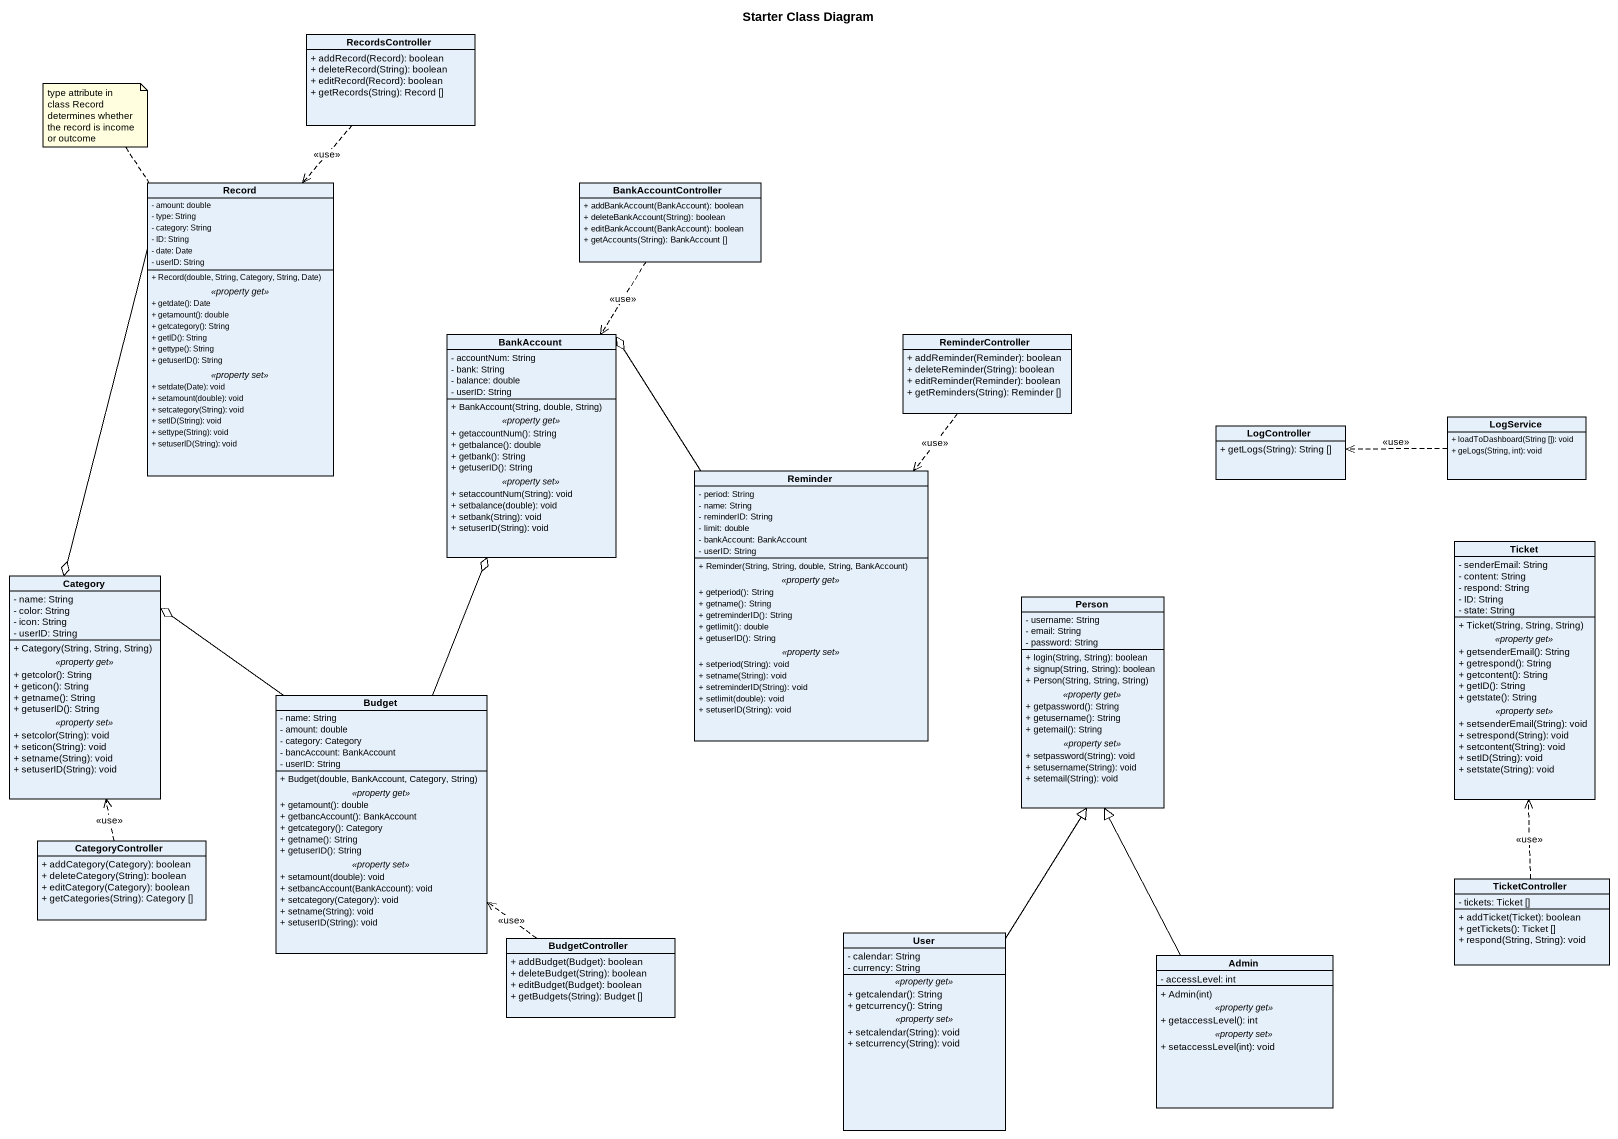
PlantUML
@startuml
title Starter Class Diagram
hide circle
hide empty members
skinparam classAttributeIconSize 0
class RecordsController {
  + addRecord(Record): boolean
  + deleteRecord(String): boolean
  + editRecord(Record): boolean
  + getRecords(String): Record []
}
class "Record" as Record_ {
  - amount: double
  - type: String
  - category: String
  - ID: String
  - date: Date
  - userID: String
  --
  + Record(double, String, Category, String, Date)
  .. <<property get>> ..
  + getdate(): Date
  + getamount(): double
  + getcategory(): String
  + getID(): String
  + gettype(): String
  + getuserID(): String
  .. <<property set>> ..
  + setdate(Date): void
  + setamount(double): void
  + setcategory(String): void
  + setID(String): void
  + settype(String): void
  + setuserID(String): void
}
class BankAccountController {
  + addBankAccount(BankAccount): boolean
  + deleteBankAccount(String): boolean
  + editBankAccount(BankAccount): boolean
  + getAccounts(String): BankAccount []
}
class BankAccount {
  - accountNum: String
  - bank: String
  - balance: double
  - userID: String
  --
  + BankAccount(String, double, String)
  .. <<property get>> ..
  + getaccountNum(): String
  + getbalance(): double
  + getbank(): String
  + getuserID(): String
  .. <<property set>> ..
  + setaccountNum(String): void
  + setbalance(double): void
  + setbank(String): void
  + setuserID(String): void
}
class ReminderController {
  + addReminder(Reminder): boolean
  + deleteReminder(String): boolean
  + editReminder(Reminder): boolean
  + getReminders(String): Reminder []
}
class LogController {
  + getLogs(String): String []
}
class LogService {
  + loadToDashboard(String []): void
  + geLogs(String, int): void
}
class Reminder {
  - period: String
  - name: String
  - reminderID: String
  - limit: double
  - bankAccount: BankAccount
  - userID: String
  --
  + Reminder(String, String, double, String, BankAccount)
  .. <<property get>> ..
  + getperiod(): String
  + getname(): String
  + getreminderID(): String
  + getlimit(): double
  + getuserID(): String
  .. <<property set>> ..
  + setperiod(String): void
  + setname(String): void
  + setreminderID(String): void
  + setlimit(double): void
  + setuserID(String): void
}
class Category {
  - name: String
  - color: String
  - icon: String
  - userID: String
  --
  + Category(String, String, String)
  .. <<property get>> ..
  + getcolor(): String
  + geticon(): String
  + getname(): String
  + getuserID(): String
  .. <<property set>> ..
  + setcolor(String): void
  + seticon(String): void
  + setname(String): void
  + setuserID(String): void
}
class Ticket {
  - senderEmail: String
  - content: String
  - respond: String
  - ID: String
  - state: String
  --
  + Ticket(String, String, String)
  .. <<property get>> ..
  + getsenderEmail(): String
  + getrespond(): String
  + getcontent(): String
  + getID(): String
  + getstate(): String
  .. <<property set>> ..
  + setsenderEmail(String): void
  + setrespond(String): void
  + setcontent(String): void
  + setID(String): void
  + setstate(String): void
}
class "Person" as Person_ {
  - username: String
  - email: String
  - password: String
  --
  + login(String, String): boolean
  + signup(String, String): boolean
  + Person(String, String, String)
  .. <<property get>> ..
  + getpassword(): String
  + getusername(): String
  + getemail(): String
  .. <<property set>> ..
  + setpassword(String): void
  + setusername(String): void
  + setemail(String): void
}
class Budget {
  - name: String
  - amount: double
  - category: Category
  - bancAccount: BankAccount
  - userID: String
  --
  + Budget(double, BankAccount, Category, String)
  .. <<property get>> ..
  + getamount(): double
  + getbancAccount(): BankAccount
  + getcategory(): Category
  + getname(): String
  + getuserID(): String
  .. <<property set>> ..
  + setamount(double): void
  + setbancAccount(BankAccount): void
  + setcategory(Category): void
  + setname(String): void
  + setuserID(String): void
}
class CategoryController {
  + addCategory(Category): boolean
  + deleteCategory(String): boolean
  + editCategory(Category): boolean
  + getCategories(String): Category []
}
class TicketController {
  - tickets: Ticket []
  + addTicket(Ticket): boolean
  + getTickets(): Ticket []
  + respond(String, String): void
}
class BudgetController {
  + addBudget(Budget): boolean
  + deleteBudget(String): boolean
  + editBudget(Budget): boolean
  + getBudgets(String): Budget []
}
class User {
  - calendar: String
  - currency: String
  .. <<property get>> ..
  + getcalendar(): String
  + getcurrency(): String
  .. <<property set>> ..
  + setcalendar(String): void
  + setcurrency(String): void
}
class Admin {
  - accessLevel: int
  --
  + Admin(int)
  .. <<property get>> ..
  + getaccessLevel(): int
  .. <<property set>> ..
  + setaccessLevel(int): void
}
RecordsController ..> Record_ : <<use>>
Record_ --o Category
BankAccountController ..> BankAccount : <<use>>
ReminderController ..> Reminder : <<use>>
LogService .left.> LogController : <<use>>
Reminder -left-o BankAccount
Budget -up-o BankAccount
Budget -left-o Category
CategoryController .up.> Category : <<use>>
TicketController .up.> Ticket : <<use>>
BudgetController .up.> Budget : <<use>>
User -up-|> Person_
Admin -up-|> Person_
note top of Record_ : type attribute in class Record determines whether the record is income or outcome
@enduml
